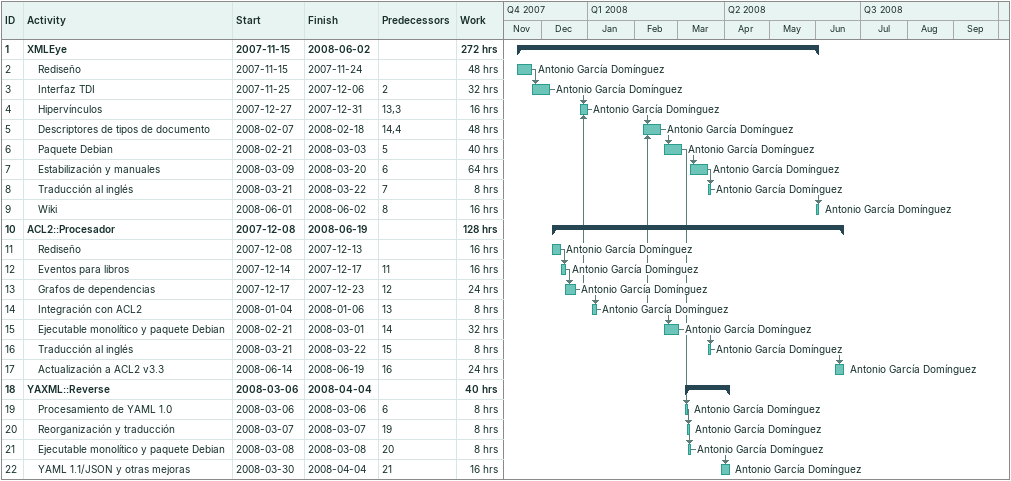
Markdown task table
| ID | Level | Task | Start | Finish | Predecessors | Resources | Work (h) |
|---|---|---|---|---|---|---|---|
| 1 | 1 | **XMLEye** | 2007-11-15 | 2008-06-02 |  |  | 272 |
| 2 | 2 | Rediseño | 2007-11-15 | 2007-11-24 |  | Antonio García Domínguez | 48 |
| 3 | 2 | Interfaz TDI | 2007-11-25 | 2007-12-06 | 2 | Antonio García Domínguez | 32 |
| 4 | 2 | Hipervínculos | 2007-12-27 | 2007-12-31 | 13, 3 | Antonio García Domínguez | 16 |
| 5 | 2 | Descriptores de tipos de documento | 2008-02-07 | 2008-02-18 | 14, 4 | Antonio García Domínguez | 48 |
| 6 | 2 | Paquete Debian | 2008-02-21 | 2008-03-03 | 5 | Antonio García Domínguez | 40 |
| 7 | 2 | Estabilización y manuales | 2008-03-09 | 2008-03-20 | 6 | Antonio García Domínguez | 64 |
| 8 | 2 | Traducción al inglés | 2008-03-21 | 2008-03-22 | 7 | Antonio García Domínguez | 8 |
| 9 | 2 | Wiki | 2008-06-01 | 2008-06-02 | 8 | Antonio García Domínguez | 16 |
| 10 | 1 | **ACL2::Procesador** | 2007-12-08 | 2008-06-19 |  |  | 128 |
| 11 | 2 | Rediseño | 2007-12-08 | 2007-12-13 |  | Antonio García Domínguez | 16 |
| 12 | 2 | Eventos para libros | 2007-12-14 | 2007-12-17 | 11 | Antonio García Domínguez | 16 |
| 13 | 2 | Grafos de dependencias | 2007-12-17 | 2007-12-23 | 12 | Antonio García Domínguez | 24 |
| 14 | 2 | Integración con ACL2 | 2008-01-04 | 2008-01-06 | 13 | Antonio García Domínguez | 8 |
| 15 | 2 | Ejecutable monolítico y paquete Debian | 2008-02-21 | 2008-03-01 | 14 | Antonio García Domínguez | 32 |
| 16 | 2 | Traducción al inglés | 2008-03-21 | 2008-03-22 | 15 | Antonio García Domínguez | 8 |
| 17 | 2 | Actualización a ACL2 v3.3 | 2008-06-14 | 2008-06-19 | 16 | Antonio García Domínguez | 24 |
| 18 | 1 | **YAXML::Reverse** | 2008-03-06 | 2008-04-04 |  |  | 40 |
| 19 | 2 | Procesamiento de YAML 1.0 | 2008-03-06 | 2008-03-06 | 6 | Antonio García Domínguez | 8 |
| 20 | 2 | Reorganización y traducción | 2008-03-07 | 2008-03-07 | 19 | Antonio García Domínguez | 8 |
| 21 | 2 | Ejecutable monolítico y paquete Debian | 2008-03-08 | 2008-03-08 | 20 | Antonio García Domínguez | 8 |
| 22 | 2 | YAML 1.1/JSON y otras mejoras | 2008-03-30 | 2008-04-04 | 21 | Antonio García Domínguez | 16 |
